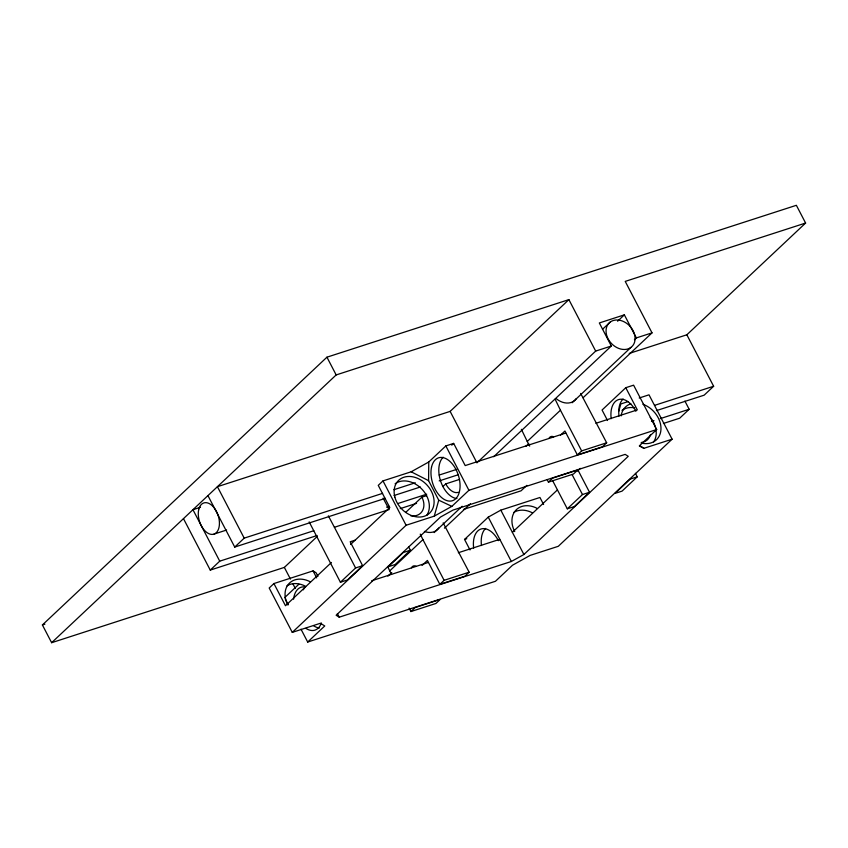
<?xml version="1.0" encoding="UTF-8"?>
<svg xmlns="http://www.w3.org/2000/svg" width="848" height="848" viewBox="0 0 848 848"><rect width="100%" height="100%" fill="white"/><g stroke="black" fill="none" stroke-linecap="round" stroke-linejoin="round"><path stroke-width="1.27" d="M607.539 420.523L602.069 410.019L625.782 387.706L633.604 385.172L656.691 429.533L468.923 490.292L451.846 506.362L438.745 500.182L428.59 480.668L428.759 462.001L445.836 445.931L453.659 443.398L465.202 465.584L565.711 433.063M317.958 576.322L316.134 572.824L313.05 570.895L273.925 583.551L269.187 588.014L292.274 632.375L406.097 525.262L434.261 516.146L438.745 500.182M618.775 411.312L620.842 403.945L628.188 401.57M317.078 536.614L284.356 567.397L51.633 642.699L42.4 624.955L326.936 357.188L796.367 205.301L805.6 223.045L686.848 334.79L629.227 353.436M51.633 642.699L336.168 374.933L568.891 299.63L595.678 351.083L476.926 462.838L450.14 411.386L568.891 299.63M183.475 518.637L210.262 570.089L219.738 561.164L313.824 530.721M207.94 495.614L234.726 547.066L244.203 538.141L382.586 493.366M428.759 462.001L411.163 471.795L382.999 480.901L378.261 485.363L389.804 507.549L350.563 544.48M284.599 597.67L298.825 584.283M451.761 445.189L453.659 443.398M331.42 562.489L285.479 605.726L273.925 583.551M405.609 512.478L421.88 497.172L426.576 495.645M602.483 329.331L610.2 322.07M617.609 321.212L624.361 314.852L636.36 337.917L634.431 339.741M309.17 521.88L340.408 582.237L355.588 567.959L362.626 565.68L350.192 541.777L355.217 540.155M442.91 486.551L445.762 483.879L459.574 479.406M362.626 565.68L347.457 579.958L340.408 582.237M493.695 456.722L611.323 346.026L599.324 322.961L624.361 314.852M300.998 629.184L307.686 642.031L324.752 625.962L320.438 623.259L292.274 632.375M410.358 550.235L395.179 564.524L388.14 566.803L403.309 552.514L410.358 550.235L408.535 546.748M391.553 574.361L389.73 570.874L422.929 539.635L420.248 534.123M529.682 446.101L527.255 441.448L560.454 410.209L555.101 399.185M387.896 576.142L391.755 572.506M434.187 532.565L462.16 506.245M525.824 446.334L528.717 443.61M572.114 402.768L630.954 347.394A16.398 12.656 46.7 0 0 624.202 321.837A16.398 12.656 46.7 0 0 606.574 334.971A16.398 12.656 46.7 0 0 630.954 347.394M444.458 528.177L470.439 503.733M583.064 397.744L652.017 332.861L625.23 281.398L805.6 223.045M422.06 565.457L427.403 560.433L439.836 584.336L464.874 576.227L469.145 572.209L443.154 522.877M560.475 435.194L564.927 431.007L577.361 454.91L602.398 446.811L606.67 442.794L580.679 393.461M470.015 549.949L464.545 539.445L488.257 517.132L500.818 510.136L539.943 497.479L543.589 504.486M526.841 485.374L521.064 490.812L463.443 509.457M410.909 611.556L415.181 607.539L440.218 599.441L435.946 603.458L410.909 611.556L409.096 608.069M439.836 584.336L444.108 580.318L469.145 572.209M548.433 482.13L552.705 478.113L577.742 470.015L573.471 474.032L548.433 482.13L547.225 479.809M577.361 454.91L581.633 450.892L606.67 442.794M512.362 532.311L557.348 489.974M577.456 471.064L580.318 468.361M552.779 480.933L567.301 508.821L582.481 494.543L589.519 492.264L577.668 469.506M589.519 492.264L574.34 506.553L567.301 508.821M523.905 554.497L628.241 456.309L625.156 454.38L453.033 510.072L440.472 517.068L336.137 615.245L339.221 617.185L511.344 561.493L523.905 554.497L500.818 510.136M656.691 429.533L639.625 445.603L643.939 448.306L672.104 439.19L649.006 394.829L639.212 397.998M684.908 401.083L689.17 409.277L679.683 418.202L663.401 423.47M686.848 334.79L713.634 386.253L704.147 395.179L656.405 410.623M672.104 439.19L558.291 546.303L530.117 555.408L512.531 565.203L495.455 581.272L307.686 642.031M637.24 476.82L622.072 491.109L615.033 493.388L630.202 479.099L637.24 476.82L635.428 473.332M434.261 516.146L451.846 506.362M595.678 351.083L611.323 346.026M636.36 337.917L652.017 332.861M450.14 411.386L217.417 486.688L244.203 538.141M200.478 507.274L192.952 509.712L219.738 561.164M214.025 534.102L226.617 530.021M595.868 423.3L637.325 409.891L625.782 387.706M393.907 489.699L415.287 482.788M439.19 475.05L456.796 469.347M654.762 405.302L713.634 386.253M234.726 547.066L385.246 498.359M394.034 495.518L420.375 486.996M439.19 480.911L458.005 474.816M386.571 507.178L389.084 506.373M397.86 503.532L426.714 494.193M651.476 421.467L653.988 420.661M660.274 418.626L689.17 409.277M328.346 515.828L334.409 527.276L389.179 509.553L383.116 498.115M210.262 570.089L317.184 535.491M400.214 508.63L416.559 503.341M42.4 624.955L44.912 624.149M464.545 539.445L466.782 538.724M371.647 580.774L428.187 562.478M458.333 552.726L499.801 539.307L498.38 540.653A22.546 13.451 72.1 0 0 481.166 528.961A22.546 13.451 72.1 0 0 473.661 548.073M639.286 445.942L643.939 448.306M411.163 471.795L428.59 480.668M560.454 410.209L581.633 450.892M572.188 474.785L582.481 494.543M488.257 517.132L511.344 561.493M445.836 445.931L468.923 490.292M422.929 539.635L444.108 580.318M326.936 357.188L336.168 374.933M382.999 480.901L406.097 525.262M334.409 527.276L355.588 567.959M337.398 613.676L339.221 617.185M313.05 570.895L316.696 577.901M284.356 567.397L290.451 579.099M292.878 583.774L295.316 588.448M285.204 598.836L288.235 604.677M521.372 429.321L527.255 441.448M387.589 566.464L389.73 570.874M513.856 512.393A22.546 17.405 46.7 0 1 532.173 512.711M481.484 545.55A22.546 13.451 72.1 0 1 485.607 528.421M456.924 498.55A22.546 13.451 72.1 0 1 440.642 481.166A22.546 13.451 72.1 0 1 443.186 457.22M458.514 492.296A16.398 9.784 72.1 0 1 445.762 483.879M611.185 418.658A22.546 13.451 72.1 0 1 618.69 399.546A22.546 13.451 72.1 0 1 635.905 411.227M621.987 410.39A22.546 17.405 46.7 0 1 634.76 407.835M650.246 417.375A22.546 17.405 46.7 0 1 653.66 441.925M514.715 531.558A22.546 17.405 46.7 0 1 515.955 510.083A22.546 17.405 46.7 0 1 536.911 508.249M319.399 627.976A22.546 13.451 72.1 0 1 313.728 625.835M303.308 589.848A22.546 13.451 72.1 0 1 305.662 586.646M287.822 604.974A22.546 17.405 46.7 0 1 289.062 583.498A22.546 17.405 46.7 0 1 310.018 581.664M395.094 483.805A22.546 17.405 46.7 0 1 421.382 488.607A22.546 17.405 46.7 0 1 426.767 515.34M421.88 497.172A16.398 12.656 46.7 0 1 410.771 515.796M286.963 585.809A22.546 17.405 46.7 0 1 305.28 586.127M650.331 434.971A16.398 12.656 46.7 0 1 641.353 442.486M619.008 416.124A22.546 13.451 72.1 0 1 623.132 398.995M642.89 404.273A22.546 17.405 46.7 0 1 660.963 429.3A22.546 17.405 46.7 0 1 641.183 443.027M621.16 415.88A22.546 17.405 46.7 0 1 630.838 403.828M321.371 622.962A22.546 13.451 72.1 0 1 305.905 628.357M293.588 599.186A22.546 13.451 72.1 0 1 304.411 586.88M548.942 438.405A8.194 4.897 72.1 0 1 553.564 436.794M576.333 398.56A16.398 12.656 46.7 0 1 556.521 398.899M411.418 567.821A8.194 4.897 72.1 0 1 416.039 566.21M438.808 527.975A16.398 12.656 46.7 0 1 424.392 531.442M431.505 467.28A22.546 13.451 72.1 0 0 449.101 501.083A22.546 13.451 72.1 0 0 455.948 469.453A22.546 13.451 72.1 0 0 431.505 467.28M394.85 497.087A22.546 17.405 46.7 0 0 428.378 514.164A22.546 17.405 46.7 0 0 419.092 479.014A22.546 17.405 46.7 0 0 394.85 497.087M198.665 509.818A16.398 9.784 72.1 0 0 211.459 534.399A16.398 9.784 72.1 0 0 216.441 511.397A16.398 9.784 72.1 0 0 198.665 509.818"/></g></svg>
